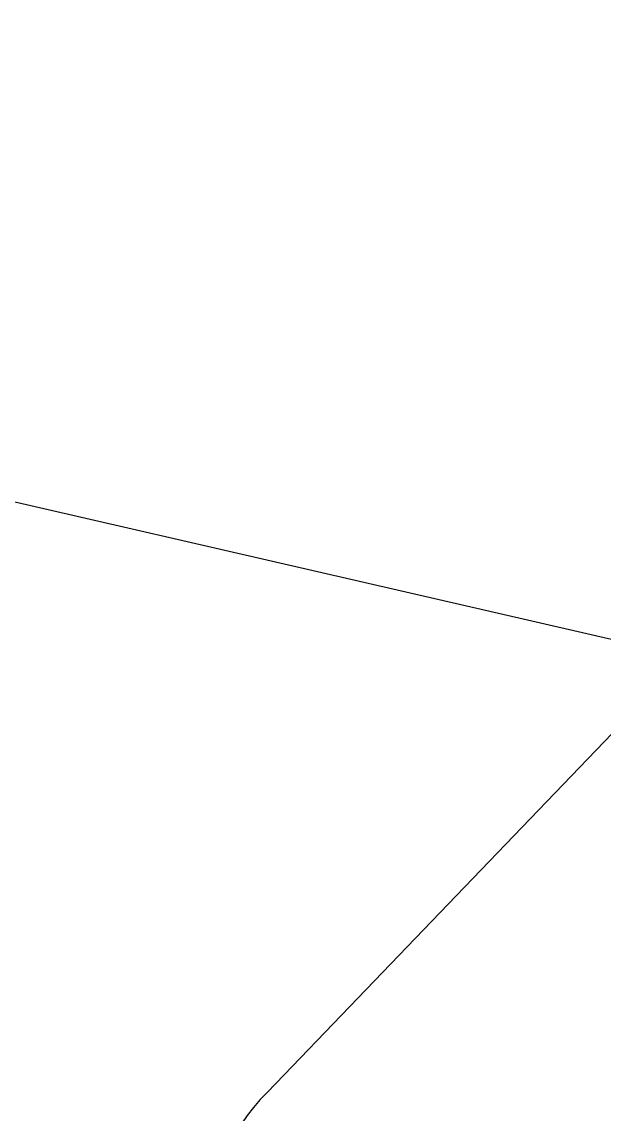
# Model space of a CAD drawing. Header units: inches. Extents: x 0 to 10293, y 0 to 4182.
# Drawn here: x 620.2868 to 620.5053, y 4112.7648 to 4113.1749 of the extents above; entities that cross this region are included whole.
import ezdxf

# ---------------------------------------------------------------- set-up
doc = ezdxf.new("R2010")
doc.units = ezdxf.units.IN
doc.header["$LTSCALE"] = 48
doc.header["$MEASUREMENT"] = 0
doc.styles.add('Arch-Dim', font='romans.shx', dxfattribs={"width": 0.75})
doc.dimstyles.new('Aec-Arch-I-96', dxfattribs={"dimscale": 96, "dimtxt": 0.09375, "dimasz": 0.0625, "dimexe": 0.0625, "dimexo": 0.0625, "dimgap": 0.03125, "dimtad": 1, "dimdec": 4, "dimzin": 3, "dimdsep": 46, "dimlunit": 4, "dimtxsty": 'Arch-Dim', "dimblk": 'ARCHTICK', "dimcen": 0.09375, "dimazin": 2, "dimtfac": 0.75, "dimtdec": 4, "dimtix": 1, "dimtmove": 2, "dimatfit": 2, "dimfxl": 0, "dimtolj": 1, "dimtzin": 0, "dimarcsym": 0})

# ---------------------------------------------------------------- blocks, each defined once
blk = doc.blocks.new('_ArchTick')
at = {"color": 0, "linetype": 'ByBlock', "const_width": 0.15}
blk.add_lwpolyline([(-0.5, -0.5), (0.5, 0.5)], dxfattribs=at)

msp = doc.modelspace()

# ---------------------------------------------------------------- hatches: boundary and pattern name
h = msp.add_hatch()
h.set_pattern_fill('STEEL', color=256, scale=2, style=0)
h.set_pattern_definition([(45, (-3342.3405, 1403.13762), (-0.176776695, 0.176776695), []), (45, (-3342.3405, 1403.26262), (-0.176776695, 0.176776695), [])])
edge = h.paths.add_edge_path()
edge.add_line((619.83551, 4112.90632), (619.65874, 4112.72954))
edge.add_line((619.65874, 4112.72954), (620.74361, 4111.64467))
edge.add_line((620.74361, 4111.64467), (617.55989, 4111.64467))
edge.add_line((617.55989, 4111.64467), (617.55989, 4111.39467))
edge.add_line((617.55989, 4111.39467), (621.35383, 4111.39467))
edge.add_line((621.35383, 4111.39467), (619.85383, 4112.89467))

# ---------------------------------------------------------------- linework, layer by layer
at = {"linetype": 'Continuous'}
msp.add_line((620.55215, 4112.95335), (620.37891, 4112.77304), dxfattribs=at)
msp.add_arc((620.43406, 4112.71789), 0.078, 134.9986, 225, dxfattribs=at)

# ---------------------------------------------------------------- leaders
msp.add_leader([(623.29815, 4112.3002), (611.43369, 4115.0334), (610.66091, 4115.0334)], dimstyle='Aec-Arch-I-96', override={"dimscale": 8, "dimtxt": 0.125})

doc.saveas('drawing.dxf')
